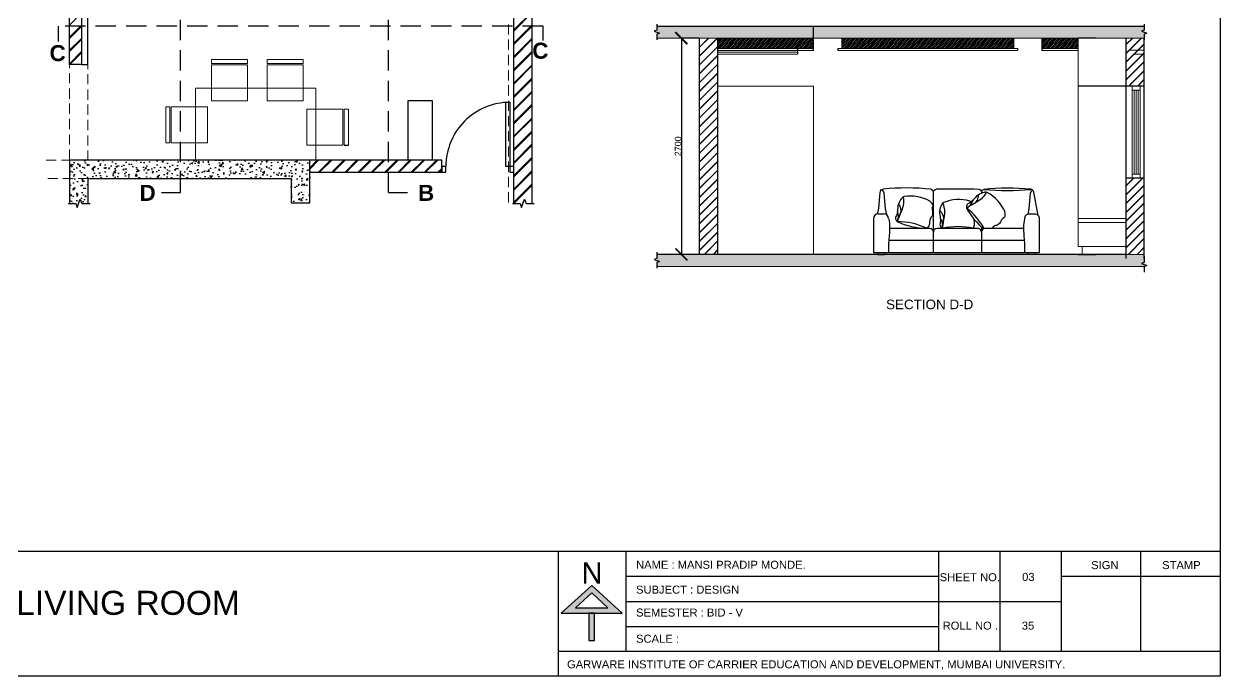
# Model space of a CAD drawing. Header units: millimetres. Extents: x 68955 to 118645, y -193284 to 16474.
# Drawn here: x 103705 to 118645, y -181292 to -173148 of the extents above; entities that cross this region are included whole.
import ezdxf

# ---------------------------------------------------------------- set-up
doc = ezdxf.new("R2010")
doc.units = ezdxf.units.MM
doc.linetypes.add('DASHEDX2', pattern=[38.1, 25.4, -12.7])
for name, color, linetype in [('furn', 3, 'Continuous'), ('HATCH NEW', 7, 'Continuous'), ('PDF10_TEXT', 7, 'Continuous'), ('PDF5_0', 7, 'Continuous')]:
    doc.layers.add(name, color=color, linetype=linetype)
for name, color, linetype, true_color in [('PDF5_coloum', 7, 'Continuous', 0xdcdcdc), ('PDF5_door', 7, 'Continuous', 0x535353), ('PDF5_dotted line', 7, 'Continuous', 0x535353), ('PDF5_furniture', 7, 'Continuous', 0x535353), ('PDF5_plan', 7, 'Continuous', 0x989898), ('PDF5_TEXT', 7, 'Continuous', 0x535353), ('PDF5_wall', 7, 'Continuous', 0x929498), ('PDF8_celling', 7, 'Continuous', 0x00cc70)]:
    doc.layers.add(name, color=color, linetype=linetype, true_color=true_color)
doc.layers.add('plan', color=7, linetype='Continuous', lineweight=25)
doc.layers.add('section', color=250, linetype='Continuous', lineweight=18)
doc.styles.add('PDF Arial', font='arial.ttf')
doc.styles.add('PDF Arial Bold', font='arialbd.ttf')
doc.styles.add('PDF Yu Gothic', font='Yu Gothic.ttf')
doc.styles.get("Standard").update_dxf_attribs({"font": 'arial.ttf'})
doc.dimstyles.new('ISO-25', dxfattribs={"dimtxt": 80, "dimasz": 150, "dimexe": 1.25, "dimexo": 0.625, "dimtad": 1, "dimtxsty": 'Standard', "dimblk": 'ARCHTICK', "dimcen": 50, "dimadec": 0, "dimazin": 0, "dimtfac": 1, "dimtmove": 0, "dimatfit": 3, "dimfxl": 1, "dimarcsym": 0})
pattern_1 = [(45, (3915.554, -3345.284), (-11.2253202, 11.2253202), [])]

# ---------------------------------------------------------------- blocks, each defined once
blk = doc.blocks.new('A$C32C86113')
at = {"linetype": 'Continuous'}
for p, q in [((78, 721, -9), (82, 773, -9)), ((82, 773, -9), (94, 804, -9)), ((94, 804, -9), (123, 813, -9)), ((737, 798, -9), (719, 811, -9)), ((748, 783, -9), (737, 798, -9)), ((748, 783, -9), (759, 802, -9)), ((748, 164, -9), (748, 783, -9)), ((759, 802, -9), (781, 812, -9)), ((1340, 801, -9), (1319, 811, -9)), ((1348, 787, -9), (1340, 801, -9)), ((1348, 787, -9), (1355, 801, -9)), ((1348, 787, -9), (1348, 762, -9)), ((1355, 801, -9), (1377, 811, -9)), ((2056, 485, -9), (2002, 776, -9)), ((66, 577, -9), (78, 721, -9)), ((51, 502, -9), (66, 577, -9)), ((60, 506, -9), (129, 506, -9)), ((2014, 503, -9), (1945, 503, -9)), ((0, 446, -9), (0, 20, -9)), ((703, 324, -9), (200, 323, -1)), ((1303, 324, -9), (793, 324, -9)), ((1348, 344, -9), (1348, 279, -9)), ((1873, 324, -9), (1393, 324, -9)), ((2072, 20, 334), (2072, 442, 334)), ((748, 20, -9), (748, 279, -9)), ((1348, 279, -9), (1348, 20, -9)), ((2072, 20, 334), (0, 20, -9)), ((56, 20), (56, 0)), ((139, 0), (139, 20, 14)), ((1933, 0), (1933, 20, 14)), ((2016, 20), (2016, 0)), ((56, 0), (139, 0)), ((2016, 0), (1933, 0))]:
    blk.add_line(p, q, dxfattribs=at)
at = {"ltscale": 3}
for p, q in [((123, 795, -9), (94, 804, -9)), ((135, 764, -9), (123, 795, -9)), ((151, 568, -9), (135, 764, -9)), ((1957, 712, -9), (1961, 764, -9)), ((1961, 764, -9), (1972, 795, -9)), ((1972, 795, -9), (1989, 800, -9)), ((1944, 568, -9), (1957, 712, -9)), ((165, 493, -9), (151, 568, -9)), ((1931, 501, -9), (1944, 568, -9)), ((191, 179, 242), (1883, 179, 242))]:
    blk.add_line(p, q, dxfattribs=at)
at = {"linetype": 'Continuous'}
for centre, radius, start, end in [((414, -1890, -9), 2719, 83.5605, 96.1533), ((1675, -2302, -9), 3128, 84.6632, 95.4698), ((1400, 731, 334), 45, 61.3924, 113.2188), ((1178, 325, 334), 508, 23.7986, 61.3924), ((1958, 768, -9), 45, 10.5091, 90), ((391, 676, 334), 45, 98.9106, 150.7371), ((462, 219, 334), 508, 61.3169, 98.9106), ((594, 544, 334), 164, 23.6986, 47.1794), ((892, 605, 334), 45, 111.9767, 163.8031), ((1065, 176, 334), 508, 74.3829, 111.9767), ((1120, 522, 334), 164, 52.7695, 60.2454), ((60, 446, -9), 60, 90, 179.9816), ((129, 446, -9), 60, 0, 90), ((1917, 986, 334), 858, 208.4934, 231.1155), ((1481, 502, 334), 164, 346.1804, 9.6612), ((1945, 443, -9), 60, 89.7859, 179.7859), ((2015, 445, 334), 57.3, 357.0581, 90.9206), ((691, 1297, 334), 972, 246.0331, 268.4688), ((703, 279, -9), 45, 0, 90), ((793, 279, -9), 45, 90, 180), ((1055, -512, 334), 858, 76.9593, 103.0407), ((1303, 279, -9), 45, 0, 90), ((1393, 279, -9), 45, 90, 180)]:
    blk.add_arc(centre, radius, start, end, dxfattribs=at)
at = {"ltscale": 3}
for centre, radius, start, end in [((1035, -7188, -9), 8004, 87.9678, 91.8181), ((1675, 3925, -9), 3128, 264.5302, 275.3368), ((236, 553, 334), 108, 328.9796, 45.568), ((1073, 736, 334), 183, 299.4203, 342.7126), ((1202, 727, 334), 108, 291.4614, 8.0497), ((128, 481, 334), 183, 336.9386, 20.2309), ((769, 450, 334), 108, 342.0456, 58.634), ((681, 355, 334), 183, 350.0046, 33.2969), ((640, -104, 334), 858, 29.8342, 52.4564), ((296, -449, 334), 858, 64.5272, 89.9746)]:
    blk.add_arc(centre, radius, start, end, dxfattribs=at)
at = {"linetype": 'Continuous'}
for points in [[(1402, 776, 334), (1326, 752, 334), (1257, 693, 334), (1214, 649, 334), (1171, 622, 334), (1163, 576, 334)], [(365, 713, 334), (319, 648, 334), (301, 559, 334), (293, 498, 334), (275, 450, 334), (297, 409, 334)], [(859, 635, 334), (829, 561, 334), (831, 470, 334), (837, 409, 334), (831, 359, 334), (861, 324, 334)], [(190, 443, -9), (202, 327, 147), (189, 143, 258), (188, 20, 303)], [(1885, 443, -9), (1873, 327, 147), (1885, 143, 258), (1887, 20, 303)]]:
    blk.add_spline(points, degree=3, dxfattribs=at)
at = {"ltscale": 3}
for points in [[(1409, 772, 334), (1344, 690, 334), (1240, 625, 334), (1163, 576, 334)], [(373, 714, 334), (371, 610, 334), (328, 495, 334), (297, 409, 334)], [(866, 638, 334), (888, 536, 334), (872, 415, 334), (861, 324, 334)]]:
    blk.add_spline(points, degree=3, dxfattribs=at)
at = {"linetype": 'Continuous'}
for points, knots in [([(745, 610, 334), (745, 610, 334), (718, 561, 334), (756, 499, 334), (695, 438, 334), (706, 371, 334), (680, 338, 334), (666, 326, 334)], [27.786417, 27.786417, 27.786417, 27.786417, 60.334214, 153.42843, 198.910048, 289.238615, 341.466319, 341.466319, 341.466319, 341.466319]), ([(1641, 463, 334), (1641, 463, 334), (1589, 440, 334), (1581, 368, 334), (1511, 359, 334), (1489, 336, 334), (1478, 324, 334)], [27.786417, 27.786417, 27.786417, 27.786417, 60.334214, 153.42843, 198.910048, 250.027656, 250.027656, 250.027656, 250.027656]), ([(1254, 441, 334), (1252, 417, 334), (1266, 375, 334), (1250, 341, 334), (1239, 326, 334)], [214.332348, 214.332348, 214.332348, 214.332348, 289.238615, 341.466319, 341.466319, 341.466319, 341.466319])]:
    blk.add_open_spline(points, degree=3, knots=knots, dxfattribs=at)
blk = doc.blocks.new('_ArchTick')
at = {"color": 0, "linetype": 'ByBlock', "const_width": 0.15}
blk.add_lwpolyline([(-0.5, -0.5), (0.5, 0.5)], dxfattribs=at)
blk = doc.blocks.new('*D12')
at = {"layer": 'Defpoints', "color": 0, "transparency": 16777216}
for p in [(112140, -173326), (111917, -176026), (112140, -176026)]:
    blk.add_point(p, dxfattribs=at)
at = {"layer": 'plan', "color": 0, "lineweight": -2, "transparency": 16777216}
for p, q in [((112139, -173326), (111915, -173326)), ((111917, -173326), (111917, -176026)), ((112139, -176026), (111915, -176026))]:
    blk.add_line(p, q, dxfattribs=at)
at = {"layer": 'plan', "color": 0, "lineweight": -2, "transparency": 16777216, "xscale": 150, "yscale": 150, "zscale": 150}
for p, rotation in [((111917, -173326), 90), ((111917, -176026), 270)]:
    blk.add_blockref('_ArchTick', p, dxfattribs=dict(at, rotation=rotation))
at = {"layer": 'plan', "color": 0, "transparency": 16777216, "insert": (111875, -174676), "char_height": 80, "attachment_point": 5, "rotation": 90}
blk.add_mtext('2700', dxfattribs=at)

msp = doc.modelspace()

# ---------------------------------------------------------------- hatches: boundary and pattern name
at = {"layer": 'HATCH NEW', "lineweight": 20, "true_color": 0x939598, "transparency": 33554687}
h = msp.add_hatch(dxfattribs=at)
h.set_pattern_fill('AR-CONC', color=252)
h.set_pattern_definition([(50, (-61570.99, -116164.61), (182.18467, -15.93909), [19.05, -209.55]), (355, (-61571, -116164.61), (-35.24342, 191.05685), [15.24, -167.64058]), (100.45144, (-61555.81, -116165.94), (146.94125, 175.11775), [16.19, -178.09024]), (46.1842, (-61571, -116113.81), (271.07904, -42.04233), [28.575, -314.325]), (96.63556, (-61548.4, -116117.32), (237.40413, 247.42612), [24.28502, -267.1356]), (351.18415, (-61571, -116113.8), (237.40413, 247.42612), [22.85997, -251.45973]), (21, (-61545.59, -116126.51), (151.61439, -102.2652), [19.05, -209.55]), (326, (-61545.6, -116126.51), (61.80203, 184.18797), [15.24, -167.64]), (71.45144, (-61532.96, -116135.04), (213.41642, 81.92277), [16.19, -178.08994]), (37.5, (-61570.99, -116164.61), (3.088603, 84.55504), [0, -165.608, 0, -170.18, 0, -168.275]), (7.5, (-61570.99, -116164.61), (66.819663, 100.180575), [0, -97.028, 0, -161.798, 0, -64.135]), (327.5, (-61627.63, -116164.61), (135.590595, -5.728744), [0, -63.5, 0, -198.12, 0, -262.89]), (317.5, (-61653.03, -116164.61), (148.12918, 25.42649), [0, -82.55, 0, -131.572, 0, -186.69])])
h.paths.add_polyline_path([(111610.118, -173175.506), (117697.377, -173175.506), (117697.377, -173325.506), (111610.118, -173325.506)])
h = msp.add_hatch(dxfattribs=at)
h.set_pattern_fill('AR-CONC', color=252)
h.set_pattern_definition([(50, (3915.55, -3345.28), (182.18467, -15.93909), [19.05, -209.55]), (355, (3915.55, -3345.28), (-35.24342, 191.05685), [15.24, -167.64058]), (100.45144, (3930.74, -3346.61), (146.94125, 175.11775), [16.19001, -178.09024]), (46.1842, (3915.55, -3294.48), (271.07904, -42.04233), [28.575, -314.325]), (96.63556, (3938.14, -3298), (237.40413, 247.42612), [24.28502, -267.1356]), (351.18415, (3915.55, -3294.48), (237.40413, 247.42612), [22.85997, -251.45973]), (21, (3940.95, -3307.18), (151.61439, -102.2652), [19.05, -209.55]), (326, (3940.95, -3307.18), (61.80203, 184.18797), [15.24, -167.64]), (71.451445, (3953.59, -3315.7), (213.41642, 81.92277), [16.19001, -178.08994]), (37.5, (3915.554, -3345.284), (3.088603, 84.555039), [0, -165.608, 0, -170.18, 0, -168.275]), (7.5, (3915.55, -3345.28), (66.819663, 100.180575), [0, -97.028, 0, -161.798, 0, -64.135]), (327.5, (3858.91, -3345.284), (135.590595, -5.728744), [0, -63.5, 0, -198.12, 0, -262.89]), (317.5, (3833.51, -3345.28), (148.12918, 25.42649), [0, -82.55, 0, -131.572, 0, -186.69])])
h.paths.add_polyline_path([(111610.118, -176025.506), (117697.377, -176025.506), (117697.377, -176175.506), (111610.118, -176175.506)])
at = {"layer": 'PDF5_wall', "transparency": 33554559}
h = msp.add_hatch(color=256, dxfattribs=at)
h.paths.add_polyline_path([(111105.422, -180437.479), (110901.11, -180253.599), (110798.954, -180159.615), (110692.712, -180253.599), (110492.486, -180437.479), (110414.848, -180506.946), (110762.178, -180506.946), (110762.178, -180846.103), (110831.644, -180846.103), (110831.644, -180506.946), (111178.975, -180506.946)])
h.paths.add_polyline_path([(110999.18, -180437.479), (110594.642, -180437.479), (110798.954, -180253.599)], flags=0)
at = {"layer": 'PDF8_celling'}
h = msp.add_hatch(dxfattribs=at)
h.set_pattern_fill('ANSI31', color=256, scale=5)
h.set_pattern_definition(pattern_1)
h.paths.add_polyline_path([(116065.994, -173456.283), (116065.994, -173325.506), (113918.55, -173325.506), (113918.55, -173456.283)])
h.paths.add_polyline_path([(113566.167, -173456.283), (113566.167, -173325.506), (112368.92, -173325.506), (112368.92, -173456.283)])
h = msp.add_hatch(dxfattribs=at)
h.set_pattern_fill('ANSI31', color=256, scale=5)
h.set_pattern_definition(pattern_1)
h.paths.add_polyline_path([(116418.377, -173325.506), (116418.377, -173456.283), (116873.472, -173456.283), (116873.616, -173325.507), (116872.377, -173325.506)])
at = {"layer": 'plan', "true_color": 0x939598}
h = msp.add_hatch(dxfattribs=at)
h.set_pattern_fill('JIS_LC_8', color=252, scale=10)
h.set_pattern_definition([(45, (-61570.99, -116164.61), (-55.15433, 55.15433), []), (45, (-61566.99, -116164.61), (-55.15433, 55.15433), [])])
h.paths.add_polyline_path([(112140.091, -176025.506), (112210.118, -176025.506), (112368.92, -176025.506), (112368.92, -173325.506), (112140.091, -173325.506)])
h.paths.add_polyline_path([(117697.377, -173325.506), (117468.548, -173325.506), (117468.548, -173925.259), (117472.377, -173925.259), (117697.377, -173925.259)])
h.paths.add_polyline_path([(117468.548, -176025.506), (117697.377, -176025.506), (117697.377, -175075.259), (117468.548, -175075.259)])
h = msp.add_hatch(dxfattribs=at)
h.set_pattern_fill('AR-CONC', color=252)
h.set_pattern_definition([(50, (-18639.47, -1560.98), (182.18467, -15.93909), [19.05, -209.55]), (355, (-18639.47, -1560.98), (-35.24342, 191.05685), [15.24, -167.64058]), (100.45144, (-18624.29, -1562.3), (146.94125, 175.11775), [16.19001, -178.09024]), (46.1842, (-18639.47, -1510.18), (271.07904, -42.04233), [28.575, -314.325]), (96.63556, (-18616.88, -1513.68), (237.40413, 247.42612), [24.28502, -267.1356]), (351.18415, (-18639.47, -1510.18), (237.40413, 247.42612), [22.85997, -251.45973]), (21, (-18614.07, -1522.88), (151.61439, -102.2652), [19.05, -209.55]), (326, (-18614.07, -1522.88), (61.80203, 184.18797), [15.24, -167.64]), (71.451445, (-18601.44, -1531.4), (213.41642, 81.92277), [16.19001, -178.08994]), (37.5, (-18639.47, -1560.98), (3.088603, 84.555039), [0, -165.608, 0, -170.18, 0, -168.275]), (7.5, (-18639.47, -1560.98), (66.819663, 100.180575), [0, -97.028, 0, -161.798, 0, -64.135]), (327.5, (-18696.11, -1560.98), (135.590595, -5.728744), [0, -63.5, 0, -198.12, 0, -262.89]), (317.5, (-18721.51, -1560.98), (148.12918, 25.42649), [0, -82.55, 0, -131.572, 0, -186.69])])
h.paths.add_polyline_path([(104505.319, -175078.437), (105659.037, -175078.437), (105659.037, -174849.608), (104276.489, -174849.608), (104276.489, -175388.991), (104353.404, -175388.991), (104372.154, -175440.507), (104409.654, -175337.476), (104428.404, -175388.991), (104505.319, -175388.991)])
h.paths.add_polyline_path([(104509.405, -174951.764), (104472.629, -174927.246), (104525.75, -174906.815)], flags=16)
h.paths.add_polyline_path([(105567.741, -174988.54), (105620.862, -174968.109), (105604.517, -175013.057)], flags=16)
h.paths.add_polyline_path([(107275.79, -174951.764), (107230.841, -174947.678), (107267.617, -174906.815), (107275.109, -174944.272), (107275.79, -174943.591), (107275.79, -174849.608), (106180.677, -174849.608), (106180.677, -174857.78), (106135.729, -174853.694), (106139.815, -174849.608), (105849.692, -174849.608), (105659.037, -174849.608), (105659.037, -175078.437), (106732.32, -175078.437), (106785.441, -175029.402), (106789.527, -175078.437), (107042.874, -175078.437), (107042.874, -175380.819), (107153.202, -175380.819), (107116.426, -175356.302), (107169.547, -175335.87), (107153.202, -175380.819), (107275.79, -175380.819)])
h.paths.add_polyline_path([(105980.451, -174972.195), (105910.985, -174964.022), (105972.279, -174902.729)], flags=16)
h.paths.add_polyline_path([(106662.854, -175049.834), (106715.975, -175029.402), (106699.63, -175074.351)], flags=16)
h.paths.add_polyline_path([(106683.285, -174902.729), (106720.061, -174857.78), (106728.233, -174906.815)], flags=16)

# ---------------------------------------------------------------- linework, layer by layer
for p, q in [((111610.118, -173175.506), (117697.377, -173175.506)), ((117097.377, -173325.753), (116872.377, -173325.506)), ((117697.377, -176075.506), (117697.377, -173325.259)), ((117697.377, -173925.259), (117468.548, -173925.259)), ((117697.377, -175075.259), (117468.548, -175075.259)), ((112210.118, -176025.506), (111610.118, -176025.506)), ((117468.548, -176025.506), (112210.118, -176025.506)), ((116872.377, -176025.506), (117097.377, -176025.506))]:
    msp.add_line(p, q)
at = {"layer": 'furn'}
msp.add_line((116872.377, -176025.259), (116872.377, -176025.259), dxfattribs=at)
at = {"layer": 'HATCH NEW', "color": 18, "lineweight": 20, "true_color": 0x000000}
for p, q in [((117697.377, -173175.506), (111610.118, -173175.506)), ((117697.377, -173325.506), (111610.118, -173325.506)), ((113566.167, -173456.283), (112368.92, -173456.283)), ((113566.167, -173481.283), (112368.92, -173481.283)), ((113365.94, -173500.506), (112368.92, -173500.506)), ((113365.94, -173525.506), (112368.92, -173525.506)), ((116115.994, -173456.283), (113868.55, -173456.283)), ((116115.994, -173481.283), (113868.55, -173481.283)), ((116873.445, -173456.283), (116418.377, -173456.283)), ((116873.445, -173481.283), (116418.377, -173481.283)), ((117697.377, -173475.506), (117509.57, -173475.506)), ((117697.377, -173525.506), (117569.878, -173525.506)), ((117697.377, -173925.259), (117472.377, -173925.259)), ((117697.377, -175075.259), (117472.377, -175075.259)), ((117697.377, -175075.259), (117697.377, -175075.259)), ((117697.377, -176025.506), (111610.118, -176025.506)), ((117697.377, -176175.506), (111610.118, -176175.506))]:
    msp.add_line(p, q, dxfattribs=at)
at = {"layer": 'PDF5_0', "lineweight": 25}
for points in [[(95283.501, -164464.367), (118644.535, -164464.367), (118644.535, -181291.504), (95283.501, -181291.504)], [(108804.043, -174101.826), (108804.043, -174849.608), (108505.748, -174849.608), (108505.748, -174101.826)]]:
    msp.add_lwpolyline(points, close=True, dxfattribs=at)
for points in [[(107704.845, -174661.641), (107757.966, -174661.641)], [(118644.535, -179734.646), (95283.501, -179734.646)], [(110378.072, -179734.646), (110378.072, -181291.504)], [(111223.923, -179734.646), (111223.923, -180980.949)], [(115126.282, -179734.646), (115126.282, -180980.949)], [(115894.496, -179734.646), (115894.496, -180980.949)], [(116658.622, -179734.646), (116658.622, -180980.949)], [(117651.579, -179734.646), (117651.579, -180980.949)], [(111223.923, -180045.2), (111223.923, -180045.2)], [(111223.923, -180045.2), (115126.282, -180045.2)], [(116658.622, -180045.2), (118644.535, -180045.2)], [(111223.923, -180359.841), (111223.923, -180359.841)], [(111223.923, -180359.841), (116658.622, -180359.841)], [(111223.923, -180670.395), (111223.923, -180670.395)], [(111223.923, -180670.395), (115126.282, -180670.395)], [(110378.072, -180980.949), (118644.535, -180980.949)], [(111223.923, -180980.949), (111223.923, -180980.949)]]:
    msp.add_lwpolyline(points, dxfattribs=at)
at = {"layer": 'PDF5_coloum', "lineweight": 25}
for points in [[(109825.603, -173223.284), (110054.433, -172994.455)], [(104276.489, -173161.991), (104423.594, -173010.8)], [(109825.603, -173239.629), (110054.433, -173006.714)], [(104276.489, -173313.182), (104423.594, -173161.991)], [(104276.489, -173329.526), (104423.594, -173178.336)], [(109825.603, -173386.734), (110054.433, -173157.904)], [(109825.603, -173403.079), (110054.433, -173174.249)], [(104276.489, -173476.631), (104423.594, -173329.526)], [(104276.489, -173492.976), (104423.594, -173341.785)], [(109825.603, -173554.27), (110054.433, -173325.44)], [(109825.603, -173570.615), (110054.433, -173337.699)], [(104276.489, -173644.167), (104423.594, -173492.976)], [(104280.576, -173652.339), (104423.594, -173509.321)], [(109825.603, -173717.719), (110054.433, -173488.89)], [(109825.603, -173734.064), (110054.433, -173505.235)], [(109825.603, -173885.255), (110054.433, -173656.426)], [(109825.603, -173901.6), (110054.433, -173668.684)], [(109825.603, -174048.705), (110054.433, -173819.875)], [(109825.603, -174065.05), (110054.433, -173836.22)], [(109825.603, -174216.241), (110054.433, -173987.411)], [(109825.603, -174228.499), (110054.433, -173999.67)], [(109825.603, -174379.69), (110054.433, -174150.861)], [(109825.603, -174396.035), (110054.433, -174167.206)], [(109825.603, -174547.226), (110054.433, -174318.397)], [(109825.603, -174559.485), (110054.433, -174330.655)], [(109825.603, -174710.676), (110054.433, -174481.846)], [(109825.603, -174727.021), (110054.433, -174498.191)], [(109825.603, -174878.211), (110054.433, -174645.296)], [(109825.603, -174890.47), (110054.433, -174661.641)], [(107275.79, -174943.591), (107369.773, -174849.608)], [(107275.79, -174959.936), (107386.118, -174849.608)], [(107386.118, -175000.799), (107533.223, -174849.608)], [(107398.377, -175000.799), (107549.568, -174849.608)], [(107549.568, -175000.799), (107700.759, -174849.608)], [(107565.913, -175000.799), (107717.103, -174849.608)], [(107717.103, -175000.799), (107864.208, -174849.608)], [(107729.362, -175000.799), (107880.553, -174849.608)], [(107880.553, -175000.799), (108031.744, -174849.608)], [(107896.898, -175000.799), (108048.089, -174849.608)], [(108048.089, -175000.799), (108195.194, -174849.608)], [(108060.348, -175000.799), (108211.539, -174849.608)], [(108211.539, -175000.799), (108362.729, -174849.608)], [(108227.883, -175000.799), (108379.074, -174849.608)], [(108379.074, -175000.799), (108526.179, -174849.608)], [(108391.333, -175000.799), (108542.524, -174849.608)], [(108542.524, -175000.799), (108693.715, -174849.608)], [(108558.869, -175000.799), (108710.06, -174849.608)], [(108710.06, -175000.799), (108857.164, -174849.608)], [(108722.319, -175000.799), (108873.509, -174849.608)], [(109825.603, -175041.661), (110054.433, -174812.832)], [(109825.603, -175058.006), (110054.433, -174829.177)], [(108873.509, -175000.799), (108926.631, -174951.764)], [(108889.854, -175000.799), (108926.631, -174964.022)], [(109825.603, -175209.197), (110054.433, -174976.281)], [(109825.603, -175221.456), (110054.433, -174992.626)], [(109825.603, -175372.646), (110054.433, -175143.817)], [(109825.603, -175388.991), (110054.433, -175160.162)]]:
    msp.add_lwpolyline(points, dxfattribs=at)
at = {"layer": 'PDF5_door', "lineweight": 25}
for points in [[(109772.482, -174927.246), (109723.447, -174927.246), (109723.447, -174126.343), (109772.482, -174126.343)], [(108926.631, -175000.799), (108975.665, -175000.799), (108975.665, -174927.246), (108926.631, -174927.246)], [(109772.482, -175000.799), (109825.603, -175000.799), (109825.603, -174927.246), (109772.482, -174927.246)]]:
    msp.add_lwpolyline(points, close=True, dxfattribs=at)
msp.add_arc((109774.525, -174925.203), 798.86, 89.9999957, 180.0000043, dxfattribs=at)
at = {"layer": 'PDF5_dotted line', "lineweight": 20}
for points in [[(104276.489, -173190.594), (104276.489, -173317.268)], [(104505.319, -173202.853), (104505.319, -173329.526)], [(109756.137, -173153.818), (109756.137, -173280.492)], [(104276.489, -173382.648), (104276.489, -173509.321)], [(104505.319, -173394.906), (104505.319, -173521.58)], [(109756.137, -173341.785), (109756.137, -173472.545)], [(104276.489, -173574.701), (104276.489, -173701.374)], [(104505.319, -173582.873), (104505.319, -173713.633)], [(109756.137, -173533.838), (109756.137, -173660.512)], [(109756.137, -173725.892), (109756.137, -173852.565)], [(104276.489, -173762.668), (104276.489, -173889.341)], [(104505.319, -173774.927), (104505.319, -173901.6)], [(104276.489, -173954.721), (104276.489, -174081.395)], [(104505.319, -173966.98), (104505.319, -174093.653)], [(109756.137, -173913.859), (109756.137, -174040.532)], [(104276.489, -174142.688), (104276.489, -174269.362)], [(104505.319, -174154.947), (104505.319, -174281.62)], [(109756.137, -174105.912), (109756.137, -174232.586)], [(104276.489, -174334.742), (104276.489, -174461.415)], [(109756.137, -174297.965), (109756.137, -174424.639)], [(104505.319, -174347), (104505.319, -174473.674)], [(109756.137, -174485.932), (109756.137, -174612.606)], [(104276.489, -174526.795), (104276.489, -174653.468)], [(104505.319, -174539.054), (104505.319, -174665.727)], [(104276.489, -174714.762), (104276.489, -174849.608), (104174.333, -174849.608)], [(104505.319, -174727.021), (104505.319, -174849.608)], [(109756.137, -174677.986), (109756.137, -174804.659)], [(104108.954, -174849.608), (103982.28, -174849.608)], [(109756.137, -174865.953), (109756.137, -174992.626)], [(104129.385, -175078.437), (104002.711, -175078.437)], [(104321.438, -175078.437), (104190.678, -175078.437)], [(104505.319, -175078.437), (104382.732, -175078.437)], [(109756.137, -175058.006), (109756.137, -175184.679)], [(109756.137, -175250.059), (109756.137, -175376.733)]]:
    msp.add_lwpolyline(points, dxfattribs=at)
at = {"layer": 'PDF5_furniture', "lineweight": 20}
for points in [[(106499.404, -173640.081), (106499.404, -173591.046), (106049.918, -173591.046), (106049.918, -173640.081)], [(107194.065, -173640.081), (107194.065, -173591.046), (106744.578, -173591.046), (106744.578, -173640.081)], [(106499.404, -174109.998), (106499.404, -173656.426), (106049.918, -173656.426), (106049.918, -174109.998)], [(107194.065, -174109.998), (107194.065, -173656.426), (106744.578, -173656.426), (106744.578, -174109.998)], [(105849.692, -174849.608), (105849.692, -173950.635), (107349.342, -173950.635), (107349.342, -174849.608)], [(105526.879, -174183.551), (105477.844, -174183.551), (105477.844, -174633.037), (105526.879, -174633.037)], [(105996.796, -174183.551), (105543.224, -174183.551), (105543.224, -174633.037), (105996.796, -174633.037)], [(107239.013, -174661.641), (107688.5, -174661.641), (107688.5, -174212.154), (107239.013, -174212.154)]]:
    msp.add_lwpolyline(points, close=True, dxfattribs=at)
msp.add_lwpolyline([(107757.966, -174661.641), (107757.966, -174212.154), (107704.845, -174212.154), (107704.845, -174661.641)], dxfattribs=at)
at = {"layer": 'PDF5_plan', "color": 251, "lineweight": 25, "true_color": 0x535353}
for points in [[(104423.594, -171850.308), (104423.594, -173652.339), (104276.489, -173652.339), (104276.489, -169521.151)], [(110054.433, -175388.991), (110054.433, -169521.151), (104276.489, -169521.151)], [(104423.594, -173652.339), (104505.319, -173652.339), (104505.319, -170350.658)], [(109825.603, -175388.991), (109825.603, -171850.308)], [(107275.79, -175000.799), (108926.631, -175000.799), (108926.631, -174849.608), (104276.489, -174849.608), (104276.489, -175388.991)], [(104505.319, -175078.437), (107042.874, -175078.437), (107042.874, -175380.819), (107275.79, -175380.819), (107275.79, -174849.608)]]:
    msp.add_lwpolyline(points, dxfattribs=at)
at = {"layer": 'PDF5_plan', "lineweight": 25}
for points in [[(104317.352, -174870.039), (104317.352, -174870.039)], [(105465.585, -174886.384), (105465.585, -174886.384)], [(105866.037, -174914.988), (105866.037, -174914.988)], [(105923.244, -174919.074), (105923.244, -174919.074)], [(106115.297, -174894.556), (106115.297, -174894.556)], [(106180.677, -174849.608), (106180.677, -174857.78), (106135.729, -174853.694), (106139.815, -174849.608)], [(106262.402, -174857.78), (106262.402, -174857.78)], [(106401.334, -174857.78), (106401.334, -174857.78)], [(106536.18, -174898.643), (106536.18, -174898.643)], [(104578.871, -175037.575), (104578.871, -175037.575)], [(104611.561, -175074.351), (104611.561, -175074.351)], [(104693.286, -175074.351), (104693.286, -175074.351)], [(104962.978, -175045.747), (104962.978, -175045.747)], [(105020.185, -174959.936), (105020.185, -174959.936)], [(105089.651, -175017.144), (105089.651, -175017.144)], [(105155.031, -175021.23), (105155.031, -175021.23)], [(105441.068, -174984.454), (105441.068, -174984.454)], [(105481.93, -174964.022), (105481.93, -174964.022)], [(105649.466, -175049.834), (105649.466, -175049.834)], [(106090.78, -174976.281), (106090.78, -174976.281)], [(106642.422, -175058.006), (106642.422, -175058.006)], [(106875.338, -175070.265), (106875.338, -175070.265)], [(107026.529, -175008.971), (107026.529, -175008.971)], [(107161.375, -175029.402), (107161.375, -175029.402)], [(107055.133, -175176.507), (107055.133, -175176.507)], [(107271.703, -175090.696), (107271.703, -175090.696)], [(107214.496, -175278.663), (107214.496, -175278.663)]]:
    msp.add_lwpolyline(points, dxfattribs=at)
at = {"layer": 'PDF5_wall', "color": 251, "lineweight": 25, "true_color": 0x535353}
for points in [[(110798.954, -180506.946), (111178.975, -180506.946), (110798.954, -180159.615), (110414.848, -180506.946)], [(110798.954, -180253.599), (110594.642, -180437.479), (110798.954, -180437.479), (110999.18, -180437.479)], [(110831.644, -180506.946), (110762.178, -180506.946), (110762.178, -180846.103), (110831.644, -180846.103)]]:
    msp.add_lwpolyline(points, close=True, dxfattribs=at)
at = {"layer": 'plan', "linetype": 'DASHEDX2', "ltscale": 10}
for p, q in [((105659.037, -175254.104), (105659.037, -169349.327)), ((108259.046, -175254.104), (108259.046, -169349.327)), ((110188.273, -173174.249), (104136.21, -173174.249)), ((105423.606, -175254.104), (105659.037, -175254.104)), ((108259.046, -175254.104), (108494.477, -175254.104))]:
    msp.add_line(p, q, dxfattribs=at)
at = {"layer": 'plan'}
for p, q in [((104136.21, -173366.456), (104136.21, -173174.249)), ((110188.273, -173355.761), (110188.273, -173174.249)), ((113566.167, -173325.506), (113566.167, -173175.506)), ((112140.091, -173325.506), (112140.091, -176025.506)), ((112368.92, -173325.506), (112368.92, -176025.506)), ((113566.167, -173481.283), (113566.167, -173325.506)), ((113918.55, -173325.506), (113918.55, -173456.283)), ((116065.994, -173325.506), (116065.994, -173456.283)), ((116418.377, -173325.506), (116418.377, -173481.283)), ((117468.548, -173325.506), (117468.548, -176075.506)), ((113365.94, -173456.283), (113365.94, -173525.506)), ((113365.94, -173456.283), (113365.94, -173525.506)), ((113868.55, -173456.283), (113868.55, -173481.283)), ((116115.994, -173456.283), (116115.994, -173481.283)), ((117472.377, -173925.259), (116871.902, -173925.259)), ((104505.319, -175078.437), (104505.319, -175388.991)), ((117468.548, -176025.506), (116872.377, -176025.259))]:
    msp.add_line(p, q, dxfattribs=at)
at = {"layer": 'plan', "linetype": 'Continuous'}
for points in [[(111610.118, -173149.421), (111610.118, -173225.506), (111575.774, -173238.006), (111644.461, -173263.006), (111610.118, -173275.506), (111610.118, -173346.225)], [(117697.377, -173149.421), (117697.377, -173225.506), (117663.034, -173238.006), (117731.721, -173263.006), (117697.377, -173275.506), (117697.377, -173346.225)], [(104256.919, -175388.991), (104353.404, -175388.991), (104372.154, -175440.507), (104409.654, -175337.476), (104428.404, -175388.991), (104530.685, -175388.991)], [(109806.033, -175388.991), (109902.518, -175388.991), (109921.268, -175440.507), (109958.768, -175337.476), (109977.518, -175388.991), (110079.799, -175388.991)], [(111610.118, -175999.421), (111610.118, -176075.506), (111575.774, -176088.006), (111644.461, -176113.006), (111610.118, -176125.506), (111610.118, -176196.225)], [(117697.377, -176048.927), (117697.377, -176125.012), (117663.034, -176137.512), (117731.721, -176162.512), (117697.377, -176175.012), (117697.377, -176245.731)]]:
    msp.add_lwpolyline(points, dxfattribs=at)
at = {"layer": 'section'}
for p, q in [((116873.616, -173325.507), (116870.763, -175925.258)), ((113566.189, -173925.506), (112368.92, -173925.506)), ((113566.189, -173925.506), (113566.189, -176025.506)), ((116872.958, -173925.259), (116871.902, -173925.259)), ((117472.377, -173925.259), (117468.548, -173925.259)), ((117547.377, -173925.259), (117547.377, -175075.259)), ((117547.377, -173975.259), (117647.377, -173975.259)), ((117572.377, -173975.259), (117572.377, -175025.259)), ((117597.377, -173975.259), (117597.377, -175025.259)), ((117622.377, -173975.259), (117622.377, -175025.259)), ((117647.377, -173925.259), (117647.377, -175075.259)), ((117468.548, -175575.506), (116871.902, -175575.506)), ((117468.548, -175625.506), (116871.902, -175625.506)), ((117468.589, -175925.506), (116872.419, -175925.259)), ((116920.763, -175925.279), (116920.721, -176025.279))]:
    msp.add_line(p, q, dxfattribs=at)
at = {"layer": 'section', "lineweight": 20}
msp.add_line((117547.377, -175025.259), (117647.377, -175025.259), dxfattribs=at)

# ---------------------------------------------------------------- block references
at = {"color": 6}
msp.add_blockref('A$C32C86113', (114315.556, -176024.961, -333.611), dxfattribs=at)

# ---------------------------------------------------------------- texts
at = {"layer": 'PDF10_TEXT', "insert": (114473.035, -176711.775), "char_height": 119.98939, "width": 1134.1303, "attachment_point": 7, "style": 'PDF Arial'}
msp.add_mtext('SECTION D-D', dxfattribs=at)
at = {"layer": 'PDF10_TEXT', "insert": (100302.534, -180531.218), "char_height": 299.97575, "attachment_point": 7, "style": 'PDF Arial'}
msp.add_mtext('4 SECTIONS OF LIVING ROOM', dxfattribs=at)
at = {"layer": 'PDF5_TEXT', "char_height": 199.971, "attachment_point": 7, "style": 'PDF Arial Bold'}
for s, insert in [('C', (104025.395, -173614.559)), ('C', (110054.433, -173584.464)), ('B', (108627.789, -175357.146))]:
    msp.add_mtext(s, dxfattribs=dict(at, insert=insert))
at = {"layer": 'PDF5_TEXT', "insert": (105149.442, -175357.146), "char_height": 199.971, "width": 9.03735, "attachment_point": 7, "style": 'PDF Arial Bold'}
msp.add_mtext('D', dxfattribs=at)
at = {"layer": 'PDF5_TEXT', "color": 7, "attachment_point": 7}
for s, insert, char_height, style in [('NAME : MANSI PRADIP MONDE.', (111350.597, -179952.922), 99.98574, 'PDF Arial'), ('SIGN', (117034.557, -179957.008), 99.9857, 'PDF Arial'), ('STAMP', (117921.271, -179957.008), 99.9857, 'PDF Arial'), ('N', (110668.195, -180135.79), 266.278, 'PDF Yu Gothic'), ('SHEET NO.', (115142.627, -180108.199), 99.9857, 'PDF Arial'), ('03', (116172.36, -180104.181), 99.9857, 'PDF Arial'), ('SUBJECT : DESIGN', (111350.597, -180263.476), 99.98574, 'PDF Arial'), ('SEMESTER : BID - V', (111350.597, -180549.513), 99.98574, 'PDF Arial'), ('ROLL NO .', (115179.404, -180712.963), 99.9857, 'PDF Arial'), ('35', (116168.274, -180713.031), 99.9857, 'PDF Arial'), ('SCALE :', (111350.597, -180876.412), 99.9857, 'PDF Arial'), ('GARWARE INSTITUTE OF CARRIER EDUCATION AND DEVELOPMENT, MUMBAI UNIVERSITY.', (110488.4, -181213.213), 99.98574, 'PDF Arial')]:
    msp.add_mtext(s, dxfattribs=dict(at, insert=insert, char_height=char_height, style=style))

# ---------------------------------------------------------------- dimensions: what is measured, and where the dimension line sits
at = {"layer": 'plan'}
dim = msp.add_linear_dim(base=(111916.57, -176025.506), p1=(112140.091, -173325.506), p2=(112140.091, -176025.506), angle=90, dimstyle='ISO-25', dxfattribs=at)
dim.commit()
dim.dimension.update_dxf_attribs({"geometry": '*D12', "text_midpoint": (111875.099, -174675.506)})

doc.saveas('drawing.dxf')
